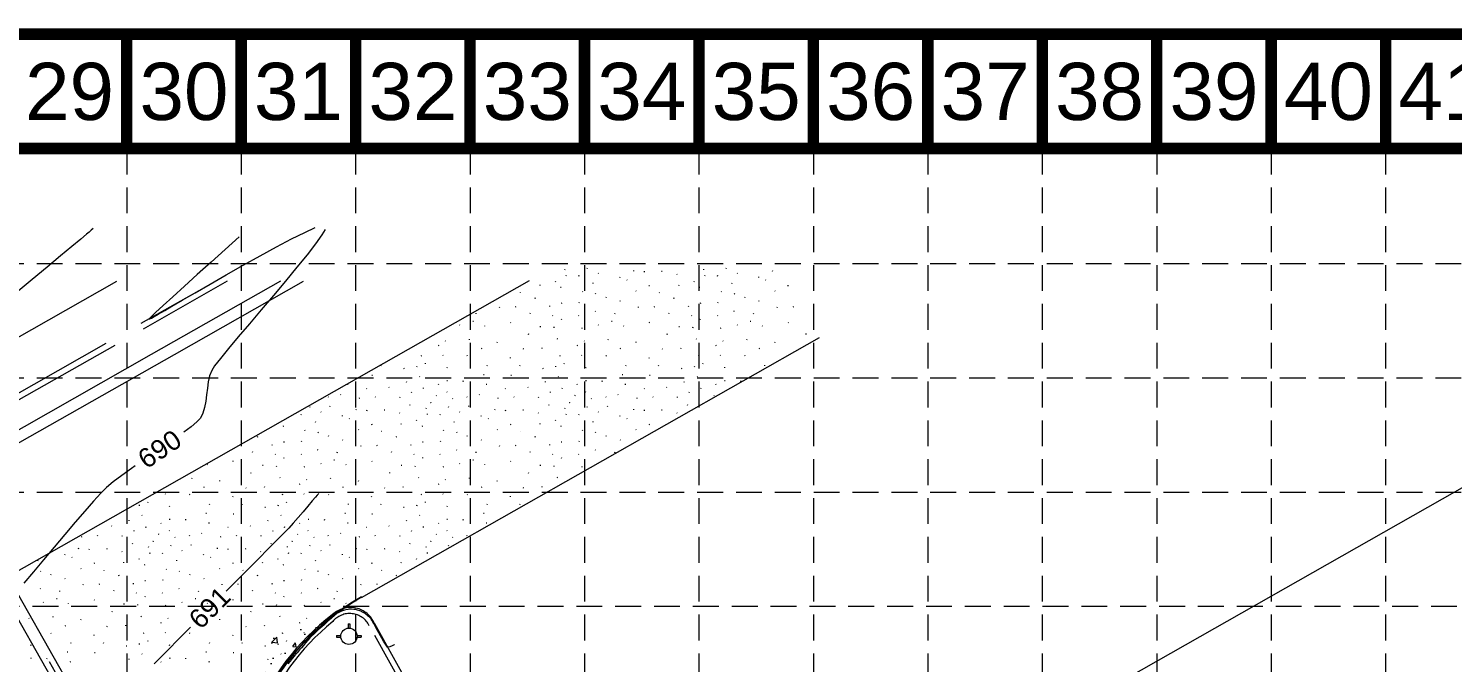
# Model space of a CAD drawing. Header units: feet. Extents: x 16394 to 17307, y 17282 to 17854.
# Drawn here: x 16809.9 to 16987.3, y 17774.8 to 17853.8 of the extents above; entities that cross this region are included whole.
import ezdxf
from ezdxf.enums import TextEntityAlignment as Align

# ---------------------------------------------------------------- set-up
doc = ezdxf.new("R2010")
doc.units = ezdxf.units.FT
doc.header["$MEASUREMENT"] = 0
for name, pattern in [('DGN Style 2', [22.939223, 13.763534, -9.175689]), ('DGN Style 4', [36.725696, 18.351378, -9.175689, 0.022939, -9.175689]), ('DGN Style 5', [16.057456, 6.881767, -9.175689]), ('HIDDEN', [0.375, 0.25, -0.125])]:
    doc.linetypes.add(name, pattern=pattern)
for name, color, linetype, lineweight in [('BASE', 1, 'Continuous', 0), ('Level 1', 7, 'Continuous', 0), ('Level 17', 7, 'Continuous', 0), ('Level 25', 7, 'Continuous', 0), ('Level 35', 7, 'Continuous', 0), ('Level 41', 7, 'Continuous', 0), ('Level 51', 7, 'Continuous', 0)]:
    doc.layers.add(name, color=color, linetype=linetype, lineweight=lineweight)
doc.layers.add('GRID', color=254, linetype='HIDDEN')
doc.layers.add('INLET PROTECTION', color=5, linetype='Continuous')
doc.styles.get("Standard").update_dxf_attribs({"font": 'ARIAL.TTF'})

msp = doc.modelspace()

# ---------------------------------------------------------------- hatches: boundary and pattern name
at = {"layer": 'Level 35', "linetype": 'DGN Style 2', "lineweight": 0}
h = msp.add_hatch(dxfattribs=at)
h.set_pattern_fill('AR-CONC', style=0)
h.set_pattern_definition([(50, (15736.0226, 15714.5856), (5.379451, -0.470641), [0.5625, -6.1875]), (355, (15736.0226, 15714.5856), (-1.040635, 5.641441), [0.45, -4.95]), (100.4514, (15736.471, 15714.5464), (4.33882, 5.170797), [0.478051, -5.258566]), (46.1842, (15736.0226, 15716.0856), (8.004308, -1.241393), [0.84375, -9.28125]), (96.6356, (15736.69, 15715.982), (7.00997, 7.305884), [0.717077, -7.887848]), (351.1842, (15736.023, 15716.086), (7.009965, 7.30589), [0.675, -7.425]), (21, (15736.7726, 15715.7106), (4.476803, -3.019642), [0.5625, -6.1875]), (326, (15736.7726, 15715.7106), (1.824865, 5.438625), [0.45, -4.95]), (71.4514, (15737.1457, 15715.459), (6.30167, 2.418979), [0.478051, -5.258566]), (37.5, (15736.0226, 15714.5856), (0.0911989, 2.4967039), [0, -4.89, 0, -5.025, 0, -4.96875]), (7.5, (15736.0226, 15714.5856), (1.9730215, 2.9580878), [0, -2.865, 0, -4.7775, 0, -1.89375]), (327.5, (15734.3501, 15714.5856), (4.0036683, -0.1691615), [0, -1.875, 0, -5.85, 0, -7.7625]), (317.5, (15733.6, 15714.5856), (4.3738963, 0.7507874), [0, -2.4375, 0, -3.885, 0, -5.5125])])
h.paths.add_polyline_path([(16836.55, 17769.29), (16831.71, 17761.28), (16836.15, 17753.47, -0.047868), (16836.12, 17759.3, -0.213433), (16847.65, 17780.71), (16838.66, 17777.69)], flags=16)

# ---------------------------------------------------------------- linework, layer by layer
at = {"layer": 'BASE', "color": 7}
msp.add_line((17292.45, 17838.89), (16409.08, 17838.9), dxfattribs=at)
at = {"layer": 'BASE', "color": 7, "const_width": 1.43}
msp.add_lwpolyline([(16394.68, 17283.13), (17306.68, 17283.13), (17306.68, 17853.13), (16394.68, 17853.13)], close=True, dxfattribs=at)
for points in [[(16822.18, 17838.88), (16822.18, 17853.13)], [(16836.43, 17838.88), (16836.43, 17853.13)], [(16850.68, 17838.88), (16850.68, 17853.13)], [(16864.93, 17838.88), (16864.93, 17853.13)], [(16879.18, 17838.88), (16879.18, 17853.13)], [(16893.43, 17838.88), (16893.43, 17853.13)], [(16907.68, 17838.88), (16907.68, 17853.13)], [(16921.93, 17838.88), (16921.93, 17853.13)], [(16936.18, 17838.88), (16936.18, 17853.13)], [(16950.43, 17838.88), (16950.43, 17853.13)], [(16964.68, 17838.88), (16964.68, 17853.13)], [(16978.93, 17838.88), (16978.93, 17853.13)]]:
    msp.add_lwpolyline(points, dxfattribs=at)
at = {"layer": 'GRID', "color": 252, "linetype": 'HIDDEN', "lineweight": 0, "ltscale": 12.9}
for p, q in [((16822.18, 17838.88), (16822.18, 17340.07)), ((16836.43, 17838.88), (16836.43, 17340.07)), ((16850.68, 17838.88), (16850.68, 17340.07)), ((16864.93, 17838.88), (16864.93, 17340.07)), ((16879.18, 17838.88), (16879.18, 17340.07)), ((16893.43, 17838.88), (16893.43, 17340.07)), ((16907.68, 17838.88), (16907.68, 17340.07)), ((16921.93, 17838.88), (16921.93, 17340.07)), ((16936.18, 17838.88), (16936.18, 17340.07)), ((16950.43, 17838.88), (16950.43, 17340.07)), ((16964.68, 17838.88), (16964.68, 17340.07)), ((16978.93, 17838.88), (16978.93, 17340.07))]:
    msp.add_line(p, q, dxfattribs=at)
at = {"layer": 'GRID', "color": 7, "linetype": 'HIDDEN', "lineweight": 0, "ltscale": 12.9}
for p, q in [((16409.46, 17824.58), (17292.96, 17824.58)), ((16409.46, 17810.33), (17292.96, 17810.33)), ((16409.46, 17796.08), (17292.96, 17796.08)), ((16408.93, 17781.88), (17292.43, 17781.88))]:
    msp.add_line(p, q, dxfattribs=at)
at = {"layer": 'INLET PROTECTION', "color": 7, "linetype": 'Continuous', "lineweight": 30, "const_width": 1.43}
msp.add_lwpolyline([(16408.93, 17838.9), (16408.89, 17297.4), (17292.44, 17297.39), (17292.42, 17838.87), (16408.3, 17838.9)], dxfattribs=at)
at = {"layer": 'Level 1', "color": 35, "linetype": 'DGN Style 5', "lineweight": 0}
for p, q in [((16844.35, 17828.44), (16845.66, 17829.03)), ((16816.45, 17827.61), (16815.35, 17826.68)), ((16817.19, 17828.22), (16816.45, 17827.61)), ((16817.49, 17828.48), (16817.19, 17828.22)), ((16817.74, 17828.7), (16817.49, 17828.48)), ((16818.01, 17828.94), (16817.74, 17828.7)), ((16836.19, 17827.9), (16834.44, 17826.32)), ((16840.84, 17826.64), (16842.71, 17827.63)), ((16842.71, 17827.63), (16844.35, 17828.44)), ((16846.49, 17828.15), (16845.7, 17827.03)), ((16846.88, 17828.81), (16846.49, 17828.15)), ((16813.93, 17825.5), (16812.26, 17824.11)), ((16815.35, 17826.68), (16813.93, 17825.5)), ((16834.44, 17826.32), (16832.68, 17824.73)), ((16836.69, 17824.35), (16838.8, 17825.53)), ((16838.8, 17825.53), (16840.84, 17826.64)), ((16844.64, 17825.66), (16843.38, 17824.09)), ((16845.7, 17827.03), (16844.64, 17825.66)), ((16812.26, 17824.11), (16810.4, 17822.57)), ((16832.68, 17824.73), (16830.97, 17823.18)), ((16834.58, 17823.16), (16836.69, 17824.35)), ((16843.38, 17824.09), (16841.96, 17822.38)), ((16810.4, 17822.57), (16808.41, 17820.92)), ((16830.97, 17823.18), (16829.36, 17821.73)), ((16830.7, 17820.92), (16832.55, 17822)), ((16832.55, 17822), (16834.58, 17823.16)), ((16841.96, 17822.38), (16840.46, 17820.59)), ((16827.92, 17820.42), (16826.71, 17819.31)), ((16829.36, 17821.73), (16827.92, 17820.42)), ((16829.09, 17819.98), (16830.7, 17820.92)), ((16840.46, 17820.59), (16838.94, 17818.79)), ((16825.77, 17818.45), (16825.27, 17817.97)), ((16826.71, 17819.31), (16825.77, 17818.45)), ((16826.11, 17818.25), (16826.56, 17818.51)), ((16826.56, 17818.51), (16826.94, 17818.72)), ((16826.94, 17818.72), (16827.81, 17819.23)), ((16827.81, 17819.23), (16829.09, 17819.98)), ((16838.94, 17818.79), (16837.45, 17817.05)), ((16825.05, 17817.75), (16824.98, 17817.68)), ((16824.98, 17817.68), (16824.98, 17817.67)), ((16824.98, 17817.67), (16824.99, 17817.66)), ((16824.99, 17817.66), (16825.07, 17817.67)), ((16825.27, 17817.97), (16825.05, 17817.75)), ((16825.07, 17817.67), (16825.26, 17817.75)), ((16825.26, 17817.75), (16825.61, 17817.95)), ((16825.61, 17817.95), (16826.11, 17818.25)), ((16837.45, 17817.05), (16836.06, 17815.41)), ((16836.06, 17815.41), (16834.84, 17813.96)), ((16834.84, 17813.96), (16833.84, 17812.73)), ((16833.12, 17811.81), (16832.76, 17811.25)), ((16833.84, 17812.73), (16833.12, 17811.81)), ((16832.33, 17809.83), (16832.22, 17809.03)), ((16832.5, 17810.58), (16832.33, 17809.83)), ((16832.76, 17811.25), (16832.5, 17810.58)), ((16832.12, 17808.21), (16832.02, 17807.4)), ((16832.22, 17809.03), (16832.12, 17808.21)), ((16831.87, 17806.63), (16831.66, 17805.92)), ((16832.02, 17807.4), (16831.87, 17806.63)), ((16830.19, 17804.2), (16829.29, 17803.53)), ((16830.92, 17804.82), (16830.19, 17804.2)), ((16831.35, 17805.3), (16830.92, 17804.82)), ((16831.66, 17805.92), (16831.35, 17805.3)), ((16822.76, 17799.03), (16821.55, 17798.16)), ((16823.22, 17799.35), (16822.76, 17799.03)), ((16820.5, 17797.36), (16819.67, 17796.65)), ((16821.55, 17798.16), (16820.5, 17797.36)), ((16818.95, 17795.94), (16818.03, 17794.94)), ((16819.67, 17796.65), (16818.95, 17795.94)), ((16845.67, 17795.43), (16845.29, 17794.98)), ((16845.9, 17795.7), (16845.67, 17795.43)), ((16846.02, 17795.84), (16845.9, 17795.7)), ((16846.08, 17795.91), (16846.02, 17795.84)), ((16816.95, 17793.71), (16815.75, 17792.32)), ((16818.03, 17794.94), (16816.95, 17793.71)), ((16844.14, 17793.62), (16843.51, 17792.9)), ((16844.74, 17794.33), (16844.14, 17793.62)), ((16845.29, 17794.98), (16844.74, 17794.33)), ((16815.75, 17792.32), (16814.46, 17790.8)), ((16842.9, 17792.2), (16842.35, 17791.59)), ((16843.51, 17792.9), (16842.9, 17792.2)), ((16814.46, 17790.8), (16813.14, 17789.23)), ((16841.04, 17790.25), (16839.89, 17789.09)), ((16841.88, 17791.1), (16841.04, 17790.25)), ((16842.35, 17791.59), (16841.88, 17791.1)), ((16813.14, 17789.23), (16811.83, 17787.66)), ((16839.89, 17789.09), (16838.5, 17787.69)), ((16811.83, 17787.66), (16810.56, 17786.14)), ((16838.5, 17787.69), (16836.92, 17786.1)), ((16810.56, 17786.14), (16809.37, 17784.73)), ((16836.92, 17786.1), (16835.24, 17784.41)), ((16835.24, 17784.41), (16834.58, 17783.75)), ((16848.74, 17781.17), (16848.6, 17781.1)), ((16848.95, 17781.26), (16848.74, 17781.17)), ((16849.09, 17781.32), (16848.95, 17781.26)), ((16849.19, 17781.35), (16849.09, 17781.32)), ((16849.29, 17781.38), (16849.19, 17781.35)), ((16849.45, 17781.41), (16849.29, 17781.38)), ((16849.7, 17781.46), (16849.45, 17781.41)), ((16849.84, 17781.48), (16849.7, 17781.46)), ((16849.91, 17781.49), (16849.84, 17781.48)), ((16849.97, 17781.49), (16849.91, 17781.49)), ((16850.03, 17781.49), (16849.97, 17781.49)), ((16850.18, 17781.48), (16850.03, 17781.49)), ((16850.45, 17781.46), (16850.18, 17781.48)), ((16850.6, 17781.45), (16850.45, 17781.46)), ((16850.69, 17781.44), (16850.6, 17781.45)), ((16850.77, 17781.42), (16850.69, 17781.44)), ((16850.93, 17781.37), (16850.77, 17781.42)), ((16851.19, 17781.29), (16850.93, 17781.37)), ((16851.34, 17781.24), (16851.19, 17781.29)), ((16851.41, 17781.21), (16851.34, 17781.24)), ((16851.47, 17781.17), (16851.41, 17781.21)), ((16851.62, 17781.09), (16851.47, 17781.17)), ((16846.75, 17779.56), (16846.28, 17779.14)), ((16847.24, 17779.99), (16846.75, 17779.56)), ((16847.64, 17780.34), (16847.24, 17779.99)), ((16847.82, 17780.5), (16847.64, 17780.34)), ((16847.91, 17780.59), (16847.82, 17780.5)), ((16848, 17780.67), (16847.91, 17780.59)), ((16848.11, 17780.76), (16848, 17780.67)), ((16848.29, 17780.9), (16848.11, 17780.76)), ((16848.4, 17780.98), (16848.29, 17780.9)), ((16848.5, 17781.04), (16848.4, 17780.98)), ((16848.6, 17781.1), (16848.5, 17781.04)), ((16851.87, 17780.94), (16851.62, 17781.09)), ((16852.01, 17780.85), (16851.87, 17780.94)), ((16852.06, 17780.81), (16852.01, 17780.85)), ((16852.1, 17780.77), (16852.06, 17780.81)), ((16852.22, 17780.65), (16852.1, 17780.77)), ((16852.44, 17780.44), (16852.22, 17780.65)), ((16852.56, 17780.32), (16852.44, 17780.44)), ((16852.62, 17780.24), (16852.56, 17780.32)), ((16852.69, 17780.12), (16852.62, 17780.24)), ((16852.83, 17779.89), (16852.69, 17780.12)), ((16852.97, 17779.66), (16852.83, 17779.89)), ((16853.12, 17779.39), (16852.97, 17779.66)), ((16853.41, 17778.85), (16853.12, 17779.39)), ((16828.62, 17777.76), (16827.32, 17776.44)), ((16830.1, 17779.25), (16828.62, 17777.76)), ((16844.73, 17777.64), (16844.46, 17777.32)), ((16844.97, 17777.91), (16844.73, 17777.64)), ((16845.2, 17778.15), (16844.97, 17777.91)), ((16845.46, 17778.39), (16845.2, 17778.15)), ((16845.72, 17778.64), (16845.46, 17778.39)), ((16845.97, 17778.87), (16845.72, 17778.64)), ((16846.28, 17779.14), (16845.97, 17778.87)), ((16853.78, 17778.18), (16853.41, 17778.85)), ((16854.15, 17777.52), (16853.78, 17778.18)), ((16827.32, 17776.44), (16826.29, 17775.4)), ((16843.4, 17776.07), (16843.07, 17775.69)), ((16843.7, 17776.41), (16843.4, 17776.07)), ((16843.94, 17776.69), (16843.7, 17776.41)), ((16844.19, 17776.99), (16843.94, 17776.69)), ((16844.46, 17777.32), (16844.19, 17776.99)), ((16854.47, 17777), (16854.15, 17777.52)), ((16854.66, 17776.78), (16854.47, 17777)), ((16854.94, 17776.81), (16854.66, 17776.78)), ((16855.22, 17776.93), (16854.94, 17776.81)), ((16855.4, 17777.02), (16855.22, 17776.93)), ((16855.49, 17777.07), (16855.4, 17777.02)), ((16855.52, 17777.08), (16855.49, 17777.07)), ((16826.29, 17775.4), (16825.6, 17774.69)), ((16842.51, 17775.02), (16842.26, 17774.67)), ((16842.76, 17775.33), (16842.51, 17775.02)), ((16843.07, 17775.69), (16842.76, 17775.33))]:
    msp.add_line(p, q, dxfattribs=at)
at = {"layer": 'Level 17', "color": 7, "linetype": 'Continuous', "lineweight": 0}
msp.add_line((17019.84, 17814.48), (16907.68, 17750.71), dxfattribs=at)
at = {"layer": 'Level 25', "color": 7, "linetype": 'Continuous', "lineweight": 0}
for p, q in [((16820.91, 17822.3), (16582.06, 17686.68)), ((16841.31, 17822.36), (16825.24, 17813.23)), ((16828.12, 17813.23), (16844.2, 17822.36)), ((16849.58, 17809.52), (16872.35, 17822.45)), ((16851.43, 17782.97), (16908.46, 17815.35)), ((16825.24, 17813.23), (16587, 17677.97)), ((16708.94, 17745.57), (16828.12, 17813.23)), ((16671.49, 17708.41), (16849.58, 17809.52))]:
    msp.add_line(p, q, dxfattribs=at)
for centre in [(16866.5, 17756.54), (16866.5, 17756.54), (16866.51, 17756.46)]:
    msp.add_arc(centre, 30.5, 119.6301, 209.5867, dxfattribs=at)
at = {"layer": 'Level 35', "color": 7, "linetype": 'DGN Style 2', "lineweight": 0}
for p, q in [((16823.99, 17817.11), (16833.18, 17822.33)), ((16834.68, 17822.34), (16824.23, 17816.39)), ((16787.73, 17796.45), (16823.99, 17817.11)), ((16788.83, 17796.27), (16824.23, 17816.39)), ((16859.78, 17766.2), (16852.39, 17779.44)), ((16853.04, 17779.69), (16860.06, 17767.06))]:
    msp.add_line(p, q, dxfattribs=at)
for centre, radius, start, end in [((16850.03, 17778.45), 3.25, 22.4141, 132.9195), ((16865.82, 17757.11), 29.78, 127.2039, 190.1294), ((16866.81, 17756.63), 30.07, 129.1444, 188.5533), ((16849.94, 17778.22), 2.73, 26.4045, 140.7356)]:
    msp.add_arc(centre, radius, start, end, dxfattribs=at)
at = {"layer": 'Level 41', "color": 5, "linetype": 'Continuous', "lineweight": 0}
for p, q in [((16857.46, 17694.33), (16800.05, 17795.43)), ((16858.46, 17695.61), (16801.36, 17796.17))]:
    msp.add_line(p, q, dxfattribs=at)
at = {"layer": 'Level 41', "color": 5, "linetype": 'DGN Style 4', "lineweight": 0}
msp.add_line((16857.96, 17694.97), (16800.71, 17795.8), dxfattribs=at)
at = {"layer": 'Level 41', "color": 7, "linetype": 'Continuous', "lineweight": 0}
for p, q in [((16849.75, 17779.65), (16849.96, 17779.65)), ((16849.75, 17779.65), (16849.75, 17779.14)), ((16849.96, 17779.65), (16849.96, 17779.14)), ((16848.32, 17778.22), (16848.32, 17778.01)), ((16848.32, 17778.22), (16848.84, 17778.22)), ((16848.32, 17778.01), (16848.84, 17778.01)), ((16850.87, 17778.22), (16851.39, 17778.22)), ((16850.87, 17778.01), (16851.39, 17778.01)), ((16851.39, 17778.22), (16851.39, 17778.01))]:
    msp.add_line(p, q, dxfattribs=at)
msp.add_circle((16849.85, 17778.12), 1.02, dxfattribs=at)
at = {"layer": 'Level 51', "color": 254, "linetype": 'Continuous', "lineweight": 0}
for p, q in [((16876.74, 17823.76), (16876.77, 17823.85)), ((16879.53, 17823.93), (16879.56, 17824.02)), ((16894.02, 17823.76), (16894.05, 17823.85)), ((16896.81, 17823.93), (16896.84, 17824.02)), ((16875.56, 17822.29), (16875.59, 17822.37)), ((16876.9, 17823.01), (16876.93, 17823.1)), ((16878.48, 17823), (16878.51, 17823.09)), ((16880.24, 17822.08), (16880.27, 17822.17)), ((16880.93, 17823.31), (16880.89, 17823.36)), ((16883.59, 17822.83), (16883.62, 17822.92)), ((16884.49, 17822.48), (16884.45, 17822.52)), ((16885.31, 17823.59), (16885.34, 17823.68)), ((16886.64, 17823.5), (16886.67, 17823.59)), ((16888.87, 17823.57), (16888.78, 17823.55)), ((16890.73, 17823.19), (16890.69, 17823.23)), ((16892.84, 17822.29), (16892.87, 17822.37)), ((16894.18, 17823.01), (16894.21, 17823.1)), ((16895.76, 17823), (16895.79, 17823.09)), ((16897.52, 17822.08), (16897.55, 17822.17)), ((16898.21, 17823.31), (16898.17, 17823.36)), ((16900.87, 17822.83), (16900.9, 17822.92)), ((16901.77, 17822.48), (16901.73, 17822.52)), ((16902.59, 17823.59), (16902.62, 17823.68)), ((16871.23, 17820.89), (16871.19, 17820.93)), ((16873.06, 17820.23), (16872.96, 17820.21)), ((16873.64, 17821.83), (16873.67, 17821.92)), ((16876.28, 17821.57), (16876.19, 17821.55)), ((16878.96, 17821.01), (16878.92, 17821.06)), ((16880.6, 17820.76), (16880.55, 17820.81)), ((16881.87, 17820.32), (16881.9, 17820.41)), ((16885.62, 17821.1), (16885.58, 17821.14)), ((16887.28, 17821.78), (16887.19, 17821.76)), ((16888.51, 17820.89), (16888.47, 17820.93)), ((16890.34, 17820.23), (16890.24, 17820.21)), ((16890.92, 17821.83), (16890.95, 17821.92)), ((16893.56, 17821.57), (16893.47, 17821.55)), ((16896.24, 17821.01), (16896.2, 17821.06)), ((16897.88, 17820.76), (16897.83, 17820.81)), ((16899.15, 17820.32), (16899.18, 17820.41)), ((16902.9, 17821.1), (16902.86, 17821.14)), ((16904.56, 17821.78), (16904.47, 17821.76)), ((16868.61, 17819.07), (16868.64, 17819.16)), ((16870.63, 17819.15), (16870.54, 17819.13)), ((16872.42, 17818.32), (16872.45, 17818.41)), ((16874.85, 17819.19), (16874.88, 17819.28)), ((16876.37, 17819.6), (16876.27, 17819.58)), ((16878.52, 17819.65), (16878.55, 17819.74)), ((16880.56, 17818.59), (16880.51, 17818.64)), ((16883.65, 17819.84), (16883.61, 17819.89)), ((16885.89, 17819.07), (16885.92, 17819.16)), ((16887.91, 17819.15), (16887.82, 17819.13)), ((16889.7, 17818.32), (16889.73, 17818.41)), ((16892.13, 17819.19), (16892.16, 17819.28)), ((16893.65, 17819.6), (16893.55, 17819.58)), ((16895.8, 17819.65), (16895.83, 17819.74)), ((16897.84, 17818.59), (16897.79, 17818.64)), ((16900.93, 17819.84), (16900.89, 17819.89)), ((16903.17, 17819.07), (16903.2, 17819.16)), ((16905.19, 17819.15), (16905.1, 17819.13)), ((16863.65, 17816.88), (16863.61, 17816.92)), ((16865.35, 17817.35), (16865.26, 17817.33)), ((16865.68, 17818.27), (16865.71, 17818.36)), ((16866.79, 17816.75), (16866.75, 17816.8)), ((16870.02, 17817.17), (16869.97, 17817.22)), ((16873.73, 17816.68), (16873.63, 17816.66)), ((16875.25, 17818.05), (16875.21, 17818.09)), ((16875.39, 17816.56), (16875.42, 17816.65)), ((16876.32, 17817.58), (16876.35, 17817.67)), ((16878.49, 17818.04), (16878.44, 17818.08)), ((16880.93, 17816.88), (16880.89, 17816.92)), ((16882.63, 17817.35), (16882.54, 17817.33)), ((16882.96, 17818.27), (16882.99, 17818.36)), ((16884.07, 17816.75), (16884.03, 17816.8)), ((16887.3, 17817.17), (16887.25, 17817.22)), ((16891.01, 17816.68), (16890.91, 17816.66)), ((16892.53, 17818.05), (16892.49, 17818.09)), ((16892.67, 17816.56), (16892.7, 17816.65)), ((16893.6, 17817.58), (16893.63, 17817.67)), ((16895.77, 17818.04), (16895.72, 17818.08)), ((16898.21, 17816.88), (16898.17, 17816.92)), ((16899.91, 17817.35), (16899.82, 17817.33)), ((16900.24, 17818.27), (16900.27, 17818.36)), ((16901.35, 17816.75), (16901.31, 17816.8)), ((16904.58, 17817.17), (16904.53, 17817.22)), ((16861.88, 17814.9), (16861.84, 17814.94)), ((16864.84, 17815.06), (16864.87, 17815.15)), ((16872.21, 17815.73), (16872.24, 17815.82)), ((16875.84, 17815.12), (16875.79, 17815.17)), ((16878.89, 17816.51), (16878.8, 17816.47)), ((16879.16, 17814.9), (16879.12, 17814.94)), ((16882.12, 17815.06), (16882.15, 17815.15)), ((16889.49, 17815.73), (16889.52, 17815.82)), ((16893.12, 17815.12), (16893.07, 17815.17)), ((16896.17, 17816.51), (16896.08, 17816.47)), ((16896.44, 17814.9), (16896.4, 17814.94)), ((16899.4, 17815.06), (16899.43, 17815.15)), ((16906.77, 17815.73), (16906.8, 17815.82)), ((16861.03, 17814.36), (16860.94, 17814.31)), ((16861.57, 17813.1), (16861.52, 17813.15)), ((16864.62, 17813.03), (16864.57, 17813.08)), ((16866.4, 17813.96), (16866.31, 17813.94)), ((16868.32, 17814.72), (16868.35, 17814.81)), ((16871.61, 17813.87), (16871.56, 17813.91)), ((16873.89, 17813.97), (16873.92, 17814.06)), ((16878.31, 17814.36), (16878.22, 17814.31)), ((16878.85, 17813.1), (16878.8, 17813.15)), ((16881.9, 17813.03), (16881.85, 17813.08)), ((16883.68, 17813.96), (16883.59, 17813.94)), ((16885.6, 17814.72), (16885.63, 17814.81)), ((16888.89, 17813.87), (16888.84, 17813.91)), ((16891.17, 17813.97), (16891.2, 17814.06)), ((16895.59, 17814.36), (16895.5, 17814.31)), ((16896.13, 17813.1), (16896.08, 17813.15)), ((16899.18, 17813.03), (16899.13, 17813.08)), ((16900.96, 17813.96), (16900.87, 17813.94)), ((16902.88, 17814.72), (16902.91, 17814.81)), ((16853.84, 17811.8), (16853.87, 17811.89)), ((16856.74, 17811.46), (16856.65, 17811.44)), ((16858.32, 17811.67), (16858.35, 17811.76)), ((16858.88, 17813.05), (16858.78, 17813.03)), ((16859.37, 17812.06), (16859.4, 17812.15)), ((16862.08, 17811.55), (16862.11, 17811.64)), ((16867.06, 17811.8), (16867.09, 17811.89)), ((16869.95, 17812.76), (16869.98, 17812.85)), ((16871.12, 17811.8), (16871.15, 17811.89)), ((16874.02, 17811.46), (16873.93, 17811.44)), ((16875.6, 17811.67), (16875.63, 17811.76)), ((16876.16, 17813.05), (16876.06, 17813.03)), ((16876.65, 17812.06), (16876.68, 17812.15)), ((16879.36, 17811.55), (16879.39, 17811.64)), ((16884.34, 17811.8), (16884.37, 17811.89)), ((16887.23, 17812.76), (16887.26, 17812.85)), ((16888.4, 17811.8), (16888.43, 17811.89)), ((16891.3, 17811.46), (16891.21, 17811.44)), ((16892.88, 17811.67), (16892.91, 17811.76)), ((16893.44, 17813.05), (16893.34, 17813.03)), ((16893.93, 17812.06), (16893.96, 17812.15)), ((16896.64, 17811.55), (16896.67, 17811.64)), ((16901.62, 17811.8), (16901.65, 17811.89)), ((16852.8, 17810.62), (16852.71, 17810.6)), ((16857.03, 17809.79), (16857.06, 17809.88)), ((16858.68, 17810.44), (16858.64, 17810.49)), ((16861.03, 17809.46), (16860.98, 17809.51)), ((16862.13, 17809.95), (16862.04, 17809.93)), ((16864.09, 17809.88), (16864.12, 17809.97)), ((16866.69, 17810.71), (16866.6, 17810.69)), ((16870.08, 17810.62), (16869.99, 17810.6)), ((16874.31, 17809.79), (16874.34, 17809.88)), ((16875.96, 17810.44), (16875.92, 17810.49)), ((16878.31, 17809.46), (16878.26, 17809.51)), ((16879.41, 17809.95), (16879.32, 17809.93)), ((16881.37, 17809.88), (16881.4, 17809.97)), ((16883.97, 17810.71), (16883.88, 17810.69)), ((16887.36, 17810.62), (16887.27, 17810.6)), ((16891.59, 17809.79), (16891.62, 17809.88)), ((16893.24, 17810.44), (16893.2, 17810.49)), ((16895.59, 17809.46), (16895.54, 17809.51)), ((16896.69, 17809.95), (16896.6, 17809.93)), ((16898.65, 17809.88), (16898.68, 17809.97)), ((16847.3, 17807.89), (16847.26, 17807.94)), ((16848.83, 17808.21), (16848.79, 17808.25)), ((16849.75, 17809.49), (16849.65, 17809.47)), ((16851.17, 17807.8), (16851.08, 17807.76)), ((16852.07, 17808.93), (16852.03, 17808.97)), ((16853.15, 17807.89), (16853.11, 17807.94)), ((16854.87, 17809.11), (16854.83, 17809.15)), ((16856.19, 17807.87), (16856.22, 17807.96)), ((16857.65, 17808.5), (16857.68, 17808.59)), ((16859.12, 17808.97), (16859.15, 17809.06)), ((16860.76, 17808.07), (16860.71, 17808.12)), ((16862.06, 17808.52), (16862.02, 17808.57)), ((16862.78, 17807.71), (16862.74, 17807.76)), ((16864.58, 17807.89), (16864.54, 17807.94)), ((16866.11, 17808.21), (16866.07, 17808.25)), ((16867.03, 17809.49), (16866.93, 17809.47)), ((16868.45, 17807.8), (16868.36, 17807.76)), ((16869.35, 17808.93), (16869.31, 17808.97)), ((16870.43, 17807.89), (16870.39, 17807.94)), ((16872.15, 17809.11), (16872.11, 17809.15)), ((16873.47, 17807.87), (16873.5, 17807.96)), ((16874.93, 17808.5), (16874.96, 17808.59)), ((16876.4, 17808.97), (16876.43, 17809.06)), ((16878.04, 17808.07), (16877.99, 17808.12)), ((16879.34, 17808.52), (16879.3, 17808.57)), ((16880.06, 17807.71), (16880.02, 17807.76)), ((16881.86, 17807.89), (16881.82, 17807.94)), ((16883.39, 17808.21), (16883.35, 17808.25)), ((16884.31, 17809.49), (16884.21, 17809.47)), ((16885.73, 17807.8), (16885.64, 17807.76)), ((16886.63, 17808.93), (16886.59, 17808.97)), ((16887.71, 17807.89), (16887.67, 17807.94)), ((16889.43, 17809.11), (16889.39, 17809.15)), ((16890.75, 17807.87), (16890.78, 17807.96)), ((16892.21, 17808.5), (16892.24, 17808.59)), ((16893.68, 17808.97), (16893.71, 17809.06)), ((16895.32, 17808.07), (16895.27, 17808.12)), ((16844.97, 17806.65), (16845, 17806.74)), ((16846.37, 17806.03), (16846.33, 17806.08)), ((16847.48, 17806.73), (16847.51, 17806.82)), ((16850.75, 17806.31), (16850.78, 17806.4)), ((16852.08, 17806.22), (16852.11, 17806.31)), ((16854.31, 17806.29), (16854.22, 17806.27)), ((16857.45, 17806.9), (16857.48, 17806.99)), ((16859.46, 17806.48), (16859.49, 17806.57)), ((16860, 17807.26), (16860.04, 17807.24)), ((16860.04, 17807.24), (16860.05, 17807.22)), ((16862.25, 17806.65), (16862.28, 17806.74)), ((16863.65, 17806.03), (16863.61, 17806.08)), ((16864.76, 17806.73), (16864.79, 17806.82)), ((16868.03, 17806.31), (16868.06, 17806.4)), ((16869.36, 17806.22), (16869.39, 17806.31)), ((16871.59, 17806.29), (16871.5, 17806.27)), ((16874.73, 17806.9), (16874.76, 17806.99)), ((16876.74, 17806.48), (16876.77, 17806.57)), ((16877.28, 17807.26), (16877.32, 17807.24)), ((16877.32, 17807.24), (16877.33, 17807.22)), ((16879.53, 17806.65), (16879.56, 17806.74)), ((16880.93, 17806.03), (16880.89, 17806.08)), ((16882.04, 17806.73), (16882.07, 17806.82)), ((16885.31, 17806.31), (16885.34, 17806.4)), ((16886.64, 17806.22), (16886.67, 17806.31)), ((16888.87, 17806.29), (16888.78, 17806.27)), ((16892.01, 17806.9), (16892.04, 17806.99)), ((16841.72, 17804.29), (16841.63, 17804.27)), ((16843.92, 17805.72), (16843.95, 17805.81)), ((16845.68, 17804.8), (16845.71, 17804.89)), ((16849.03, 17805.55), (16849.06, 17805.64)), ((16849.93, 17805.2), (16849.89, 17805.24)), ((16852.72, 17804.5), (16852.63, 17804.48)), ((16856.17, 17805.91), (16856.13, 17805.95)), ((16856.36, 17804.55), (16856.39, 17804.64)), ((16858.28, 17805.01), (16858.31, 17805.09)), ((16859, 17804.29), (16858.91, 17804.27)), ((16859.62, 17805.73), (16859.65, 17805.82)), ((16861.2, 17805.72), (16861.23, 17805.81)), ((16862.96, 17804.8), (16862.99, 17804.89)), ((16866.31, 17805.55), (16866.34, 17805.64)), ((16867.21, 17805.2), (16867.17, 17805.24)), ((16870, 17804.5), (16869.91, 17804.48)), ((16873.45, 17805.91), (16873.41, 17805.95)), ((16873.64, 17804.55), (16873.67, 17804.64)), ((16875.56, 17805.01), (16875.59, 17805.09)), ((16876.28, 17804.29), (16876.19, 17804.27)), ((16876.9, 17805.73), (16876.93, 17805.82)), ((16878.48, 17805.72), (16878.51, 17805.81)), ((16880.24, 17804.8), (16880.27, 17804.89)), ((16883.59, 17805.55), (16883.62, 17805.64)), ((16884.49, 17805.2), (16884.45, 17805.24)), ((16887.28, 17804.5), (16887.19, 17804.48)), ((16890.73, 17805.91), (16890.69, 17805.95)), ((16838.5, 17802.95), (16838.4, 17802.93)), ((16843.96, 17802.37), (16843.99, 17802.46)), ((16844.4, 17803.73), (16844.36, 17803.78)), ((16846.04, 17803.48), (16845.99, 17803.53)), ((16847.31, 17803.04), (16847.34, 17803.13)), ((16849.09, 17802.56), (16849.05, 17802.61)), ((16851.06, 17803.82), (16851.02, 17803.86)), ((16853.95, 17803.61), (16853.91, 17803.65)), ((16855.78, 17802.95), (16855.68, 17802.93)), ((16861.24, 17802.37), (16861.27, 17802.46)), ((16861.68, 17803.73), (16861.64, 17803.78)), ((16863.32, 17803.48), (16863.27, 17803.53)), ((16864.59, 17803.04), (16864.62, 17803.13)), ((16866.37, 17802.56), (16866.33, 17802.61)), ((16868.34, 17803.82), (16868.3, 17803.86)), ((16871.23, 17803.61), (16871.19, 17803.65)), ((16873.06, 17802.95), (16872.96, 17802.93)), ((16878.52, 17802.37), (16878.55, 17802.46)), ((16878.96, 17803.73), (16878.92, 17803.78)), ((16880.6, 17803.48), (16880.55, 17803.53)), ((16881.87, 17803.04), (16881.9, 17803.13)), ((16883.65, 17802.56), (16883.61, 17802.61)), ((16885.62, 17803.82), (16885.58, 17803.86)), ((16837.86, 17801.04), (16837.89, 17801.13)), ((16840.29, 17801.91), (16840.32, 17802)), ((16840.69, 17800.77), (16840.65, 17800.81)), ((16841.81, 17802.32), (16841.71, 17802.3)), ((16843.93, 17800.76), (16843.88, 17800.8)), ((16846, 17801.31), (16845.95, 17801.36)), ((16848.4, 17800.99), (16848.43, 17801.08)), ((16851.33, 17801.79), (16851.36, 17801.88)), ((16853.35, 17801.87), (16853.26, 17801.85)), ((16855.14, 17801.04), (16855.17, 17801.13)), ((16857.57, 17801.91), (16857.6, 17802)), ((16857.97, 17800.77), (16857.93, 17800.81)), ((16859.09, 17802.32), (16858.99, 17802.3)), ((16861.21, 17800.76), (16861.16, 17800.8)), ((16863.28, 17801.31), (16863.23, 17801.36)), ((16865.68, 17800.99), (16865.71, 17801.08)), ((16868.61, 17801.79), (16868.64, 17801.88)), ((16870.63, 17801.87), (16870.54, 17801.85)), ((16872.42, 17801.04), (16872.45, 17801.13)), ((16874.85, 17801.91), (16874.88, 17802)), ((16875.25, 17800.77), (16875.21, 17800.81)), ((16876.37, 17802.32), (16876.27, 17802.3)), ((16878.49, 17800.76), (16878.44, 17800.8)), ((16880.56, 17801.31), (16880.51, 17801.36)), ((16882.96, 17800.99), (16882.99, 17801.08)), ((16832.23, 17799.47), (16832.19, 17799.52)), ((16835.46, 17799.89), (16835.41, 17799.94)), ((16839.17, 17799.4), (16839.07, 17799.38)), ((16840.83, 17799.28), (16840.86, 17799.37)), ((16841.76, 17800.3), (16841.79, 17800.39)), ((16844.33, 17799.23), (16844.24, 17799.19)), ((16846.37, 17799.6), (16846.33, 17799.64)), ((16848.07, 17800.07), (16847.98, 17800.05)), ((16849.51, 17799.47), (16849.47, 17799.52)), ((16852.74, 17799.89), (16852.69, 17799.94)), ((16856.45, 17799.4), (16856.35, 17799.38)), ((16858.11, 17799.28), (16858.14, 17799.37)), ((16859.04, 17800.3), (16859.07, 17800.39)), ((16861.61, 17799.23), (16861.52, 17799.19)), ((16863.65, 17799.6), (16863.61, 17799.64)), ((16865.35, 17800.07), (16865.26, 17800.05)), ((16866.79, 17799.47), (16866.75, 17799.52)), ((16870.02, 17799.89), (16869.97, 17799.94)), ((16873.73, 17799.4), (16873.63, 17799.38)), ((16875.39, 17799.28), (16875.42, 17799.37)), ((16876.32, 17800.3), (16876.35, 17800.39)), ((16878.89, 17799.23), (16878.8, 17799.19)), ((16830.28, 17797.78), (16830.31, 17797.87)), ((16833.76, 17797.44), (16833.79, 17797.53)), ((16837.65, 17798.45), (16837.68, 17798.54)), ((16841.28, 17797.84), (16841.23, 17797.89)), ((16844.6, 17797.62), (16844.56, 17797.66)), ((16847.56, 17797.78), (16847.59, 17797.87)), ((16851.04, 17797.44), (16851.07, 17797.53)), ((16854.93, 17798.45), (16854.96, 17798.54)), ((16858.56, 17797.84), (16858.51, 17797.89)), ((16861.88, 17797.62), (16861.84, 17797.66)), ((16864.84, 17797.78), (16864.87, 17797.87)), ((16868.32, 17797.44), (16868.35, 17797.53)), ((16872.21, 17798.45), (16872.24, 17798.54)), ((16875.84, 17797.84), (16875.79, 17797.89)), ((16827.01, 17795.82), (16826.96, 17795.87)), ((16830.06, 17795.75), (16830.01, 17795.8)), ((16831.84, 17796.68), (16831.75, 17796.66)), ((16835.39, 17795.48), (16835.42, 17795.57)), ((16837.05, 17796.59), (16837, 17796.63)), ((16839.33, 17796.69), (16839.36, 17796.78)), ((16841.6, 17795.77), (16841.5, 17795.75)), ((16843.75, 17797.08), (16843.66, 17797.03)), ((16844.29, 17795.82), (16844.24, 17795.87)), ((16847.34, 17795.75), (16847.29, 17795.8)), ((16849.12, 17796.68), (16849.03, 17796.66)), ((16852.67, 17795.48), (16852.7, 17795.57)), ((16854.33, 17796.59), (16854.28, 17796.63)), ((16856.61, 17796.69), (16856.64, 17796.78)), ((16858.88, 17795.77), (16858.78, 17795.75)), ((16861.03, 17797.08), (16860.94, 17797.03)), ((16861.57, 17795.82), (16861.52, 17795.87)), ((16864.62, 17795.75), (16864.57, 17795.8)), ((16866.4, 17796.68), (16866.31, 17796.66)), ((16869.95, 17795.48), (16869.98, 17795.57)), ((16871.61, 17796.59), (16871.56, 17796.63)), ((16873.89, 17796.69), (16873.92, 17796.78)), ((16823.76, 17794.39), (16823.79, 17794.48)), ((16824.81, 17794.78), (16824.84, 17794.87)), ((16827.52, 17794.27), (16827.55, 17794.36)), ((16832.5, 17794.52), (16832.53, 17794.61)), ((16836.56, 17794.52), (16836.59, 17794.61)), ((16839.46, 17794.18), (16839.37, 17794.16)), ((16841.04, 17794.39), (16841.07, 17794.48)), ((16842.09, 17794.78), (16842.12, 17794.87)), ((16844.8, 17794.27), (16844.83, 17794.36)), ((16849.78, 17794.52), (16849.81, 17794.61)), ((16853.84, 17794.52), (16853.87, 17794.61)), ((16856.74, 17794.18), (16856.65, 17794.16)), ((16858.32, 17794.39), (16858.35, 17794.48)), ((16859.37, 17794.78), (16859.4, 17794.87)), ((16862.08, 17794.27), (16862.11, 17794.36)), ((16867.06, 17794.52), (16867.09, 17794.61)), ((16871.12, 17794.52), (16871.15, 17794.61)), ((16820.31, 17791.83), (16820.27, 17791.87)), ((16822.47, 17792.51), (16822.5, 17792.6)), ((16824.12, 17793.16), (16824.08, 17793.21)), ((16824.56, 17791.69), (16824.59, 17791.78)), ((16826.47, 17792.18), (16826.42, 17792.23)), ((16827.57, 17792.67), (16827.48, 17792.65)), ((16829.53, 17792.6), (16829.56, 17792.69)), ((16832.13, 17793.43), (16832.04, 17793.41)), ((16832.47, 17792.21), (16832.37, 17792.19)), ((16835.52, 17793.34), (16835.43, 17793.32)), ((16837.59, 17791.83), (16837.55, 17791.87)), ((16839.75, 17792.51), (16839.78, 17792.6)), ((16841.4, 17793.16), (16841.36, 17793.21)), ((16841.84, 17791.69), (16841.87, 17791.78)), ((16843.75, 17792.18), (16843.7, 17792.23)), ((16844.85, 17792.67), (16844.76, 17792.65)), ((16846.81, 17792.6), (16846.84, 17792.69)), ((16849.41, 17793.43), (16849.32, 17793.41)), ((16849.75, 17792.21), (16849.65, 17792.19)), ((16852.8, 17793.34), (16852.71, 17793.32)), ((16854.87, 17791.83), (16854.83, 17791.87)), ((16857.03, 17792.51), (16857.06, 17792.6)), ((16858.68, 17793.16), (16858.64, 17793.21)), ((16859.12, 17791.69), (16859.15, 17791.78)), ((16861.03, 17792.18), (16860.98, 17792.23)), ((16862.13, 17792.67), (16862.04, 17792.65)), ((16864.09, 17792.6), (16864.12, 17792.69)), ((16866.69, 17793.43), (16866.6, 17793.41)), ((16867.03, 17792.21), (16866.93, 17792.19)), ((16816.61, 17790.52), (16816.52, 17790.48)), ((16818.59, 17790.61), (16818.55, 17790.66)), ((16821.63, 17790.59), (16821.66, 17790.68)), ((16823.09, 17791.22), (16823.12, 17791.31)), ((16826.2, 17790.79), (16826.15, 17790.84)), ((16827.5, 17791.24), (16827.46, 17791.29)), ((16828.22, 17790.43), (16828.18, 17790.48)), ((16830.02, 17790.61), (16829.98, 17790.66)), ((16831.55, 17790.93), (16831.51, 17790.97)), ((16833.89, 17790.52), (16833.8, 17790.48)), ((16834.79, 17791.65), (16834.75, 17791.69)), ((16835.87, 17790.61), (16835.83, 17790.66)), ((16838.91, 17790.59), (16838.94, 17790.68)), ((16840.37, 17791.22), (16840.4, 17791.31)), ((16843.48, 17790.79), (16843.43, 17790.84)), ((16844.78, 17791.24), (16844.74, 17791.29)), ((16845.5, 17790.43), (16845.46, 17790.48)), ((16847.3, 17790.61), (16847.26, 17790.66)), ((16848.83, 17790.93), (16848.79, 17790.97)), ((16851.17, 17790.52), (16851.08, 17790.48)), ((16852.07, 17791.65), (16852.03, 17791.69)), ((16853.15, 17790.61), (16853.11, 17790.66)), ((16856.19, 17790.59), (16856.22, 17790.68)), ((16857.65, 17791.22), (16857.68, 17791.31)), ((16860.76, 17790.79), (16860.71, 17790.84)), ((16862.06, 17791.24), (16862.02, 17791.29)), ((16862.78, 17790.43), (16862.74, 17790.48)), ((16864.58, 17790.61), (16864.54, 17790.66)), ((16814.47, 17788.27), (16814.5, 17788.36)), ((16816.19, 17789.03), (16816.22, 17789.12)), ((16817.52, 17788.94), (16817.55, 17789.03)), ((16819.75, 17789.01), (16819.66, 17788.99)), ((16821.61, 17788.63), (16821.57, 17788.67)), ((16822.89, 17789.62), (16822.92, 17789.71)), ((16824.9, 17789.2), (16824.93, 17789.29)), ((16825.06, 17788.45), (16825.09, 17788.54)), ((16825.44, 17789.98), (16825.48, 17789.96)), ((16825.48, 17789.96), (16825.49, 17789.94)), ((16826.64, 17788.44), (16826.67, 17788.53)), ((16827.69, 17789.37), (16827.72, 17789.46)), ((16829.09, 17788.75), (16829.05, 17788.8)), ((16830.2, 17789.45), (16830.23, 17789.54)), ((16831.75, 17788.27), (16831.78, 17788.36)), ((16833.47, 17789.03), (16833.5, 17789.12)), ((16834.8, 17788.94), (16834.83, 17789.03)), ((16837.03, 17789.01), (16836.94, 17788.99)), ((16838.89, 17788.63), (16838.85, 17788.67)), ((16840.17, 17789.62), (16840.2, 17789.71)), ((16842.18, 17789.2), (16842.21, 17789.29)), ((16842.34, 17788.45), (16842.37, 17788.54)), ((16842.72, 17789.98), (16842.76, 17789.96)), ((16842.76, 17789.96), (16842.77, 17789.94)), ((16843.92, 17788.44), (16843.95, 17788.53)), ((16844.97, 17789.37), (16845, 17789.46)), ((16846.37, 17788.75), (16846.33, 17788.8)), ((16847.48, 17789.45), (16847.51, 17789.54)), ((16849.03, 17788.27), (16849.06, 17788.36)), ((16850.75, 17789.03), (16850.78, 17789.12)), ((16852.08, 17788.94), (16852.11, 17789.03)), ((16854.31, 17789.01), (16854.22, 17788.99)), ((16856.17, 17788.63), (16856.13, 17788.67)), ((16857.45, 17789.62), (16857.48, 17789.71)), ((16859.46, 17789.2), (16859.49, 17789.29)), ((16859.62, 17788.45), (16859.65, 17788.54)), ((16860, 17789.98), (16860.04, 17789.96)), ((16860.04, 17789.96), (16860.05, 17789.94)), ((16862.25, 17789.37), (16862.28, 17789.46)), ((16811.12, 17787.52), (16811.15, 17787.61)), ((16815.37, 17787.92), (16815.33, 17787.96)), ((16816.5, 17786.54), (16816.46, 17786.58)), ((16818.16, 17787.22), (16818.07, 17787.2)), ((16821.8, 17787.27), (16821.83, 17787.36)), ((16823.72, 17787.73), (16823.75, 17787.81)), ((16824.44, 17787.01), (16824.35, 17786.99)), ((16827.12, 17786.45), (16827.08, 17786.5)), ((16828.4, 17787.52), (16828.43, 17787.61)), ((16832.65, 17787.92), (16832.61, 17787.96)), ((16833.78, 17786.54), (16833.74, 17786.58)), ((16835.44, 17787.22), (16835.35, 17787.2)), ((16839.08, 17787.27), (16839.11, 17787.36)), ((16841, 17787.73), (16841.03, 17787.81)), ((16841.72, 17787.01), (16841.63, 17786.99)), ((16844.4, 17786.45), (16844.36, 17786.5)), ((16845.68, 17787.52), (16845.71, 17787.61)), ((16849.93, 17787.92), (16849.89, 17787.96)), ((16851.06, 17786.54), (16851.02, 17786.58)), ((16852.72, 17787.22), (16852.63, 17787.2)), ((16856.36, 17787.27), (16856.39, 17787.36)), ((16858.28, 17787.73), (16858.31, 17787.81)), ((16811.48, 17786.2), (16811.43, 17786.25)), ((16812.75, 17785.76), (16812.78, 17785.85)), ((16814.53, 17785.28), (16814.49, 17785.33)), ((16819.39, 17786.33), (16819.35, 17786.37)), ((16821.22, 17785.67), (16821.12, 17785.65)), ((16823.01, 17784.63), (16823.04, 17784.72)), ((16824.53, 17785.04), (16824.43, 17785.02)), ((16826.68, 17785.09), (16826.71, 17785.18)), ((16828.76, 17786.2), (16828.71, 17786.25)), ((16830.03, 17785.76), (16830.06, 17785.85)), ((16831.81, 17785.28), (16831.77, 17785.33)), ((16836.67, 17786.33), (16836.63, 17786.37)), ((16838.5, 17785.67), (16838.4, 17785.65)), ((16840.29, 17784.63), (16840.32, 17784.72)), ((16841.81, 17785.04), (16841.71, 17785.02)), ((16843.96, 17785.09), (16843.99, 17785.18)), ((16846.04, 17786.2), (16845.99, 17786.25)), ((16847.31, 17785.76), (16847.34, 17785.85)), ((16849.09, 17785.28), (16849.05, 17785.33)), ((16853.95, 17786.33), (16853.91, 17786.37)), ((16855.78, 17785.67), (16855.68, 17785.65)), ((16811.44, 17784.03), (16811.39, 17784.08)), ((16813.84, 17783.71), (16813.87, 17783.8)), ((16816.77, 17784.51), (16816.8, 17784.6)), ((16818.79, 17784.59), (16818.7, 17784.57)), ((16820.58, 17783.76), (16820.61, 17783.85)), ((16823.41, 17783.49), (16823.37, 17783.53)), ((16824.48, 17783.02), (16824.51, 17783.11)), ((16826.65, 17783.48), (16826.6, 17783.52)), ((16828.72, 17784.03), (16828.67, 17784.08)), ((16831.12, 17783.71), (16831.15, 17783.8)), ((16834.05, 17784.51), (16834.08, 17784.6)), ((16836.07, 17784.59), (16835.98, 17784.57)), ((16837.86, 17783.76), (16837.89, 17783.85)), ((16840.69, 17783.49), (16840.65, 17783.53)), ((16841.76, 17783.02), (16841.79, 17783.11)), ((16843.93, 17783.48), (16843.88, 17783.52)), ((16846, 17784.03), (16845.95, 17784.08)), ((16848.4, 17783.71), (16848.43, 17783.8)), ((16851.33, 17784.51), (16851.36, 17784.6)), ((16853.35, 17784.59), (16853.26, 17784.57)), ((16811.81, 17782.32), (16811.77, 17782.36)), ((16813.51, 17782.79), (16813.42, 17782.77)), ((16814.95, 17782.19), (16814.91, 17782.24)), ((16818.18, 17782.61), (16818.13, 17782.66)), ((16820.37, 17781.17), (16820.4, 17781.26)), ((16821.89, 17782.12), (16821.79, 17782.1)), ((16823.55, 17782), (16823.58, 17782.09)), ((16827.05, 17781.95), (16826.96, 17781.91)), ((16829.09, 17782.32), (16829.05, 17782.36)), ((16830.79, 17782.79), (16830.7, 17782.77)), ((16832.23, 17782.19), (16832.19, 17782.24)), ((16835.46, 17782.61), (16835.41, 17782.66)), ((16837.65, 17781.17), (16837.68, 17781.26)), ((16839.17, 17782.12), (16839.07, 17782.1)), ((16840.83, 17782), (16840.86, 17782.09)), ((16844.33, 17781.95), (16844.24, 17781.91)), ((16846.37, 17782.32), (16846.33, 17782.36)), ((16848.07, 17782.79), (16847.98, 17782.77)), ((16849.51, 17782.19), (16849.47, 17782.24)), ((16810.04, 17780.34), (16810, 17780.38)), ((16813, 17780.5), (16813.03, 17780.59)), ((16814.56, 17779.4), (16814.47, 17779.38)), ((16816.48, 17780.16), (16816.51, 17780.25)), ((16822.05, 17779.41), (16822.08, 17779.5)), ((16824, 17780.56), (16823.95, 17780.61)), ((16826.47, 17779.8), (16826.38, 17779.75)), ((16827.32, 17780.34), (16827.28, 17780.38)), ((16830.28, 17780.5), (16830.31, 17780.59)), ((16831.84, 17779.4), (16831.75, 17779.38)), ((16833.76, 17780.16), (16833.79, 17780.25)), ((16839.33, 17779.41), (16839.36, 17779.5)), ((16841.28, 17780.56), (16841.23, 17780.61)), ((16843.75, 17779.8), (16843.66, 17779.75)), ((16844.6, 17780.34), (16844.56, 17780.38)), ((16847.56, 17780.5), (16847.59, 17780.59)), ((16812.78, 17778.47), (16812.73, 17778.52)), ((16818.11, 17778.2), (16818.14, 17778.29)), ((16819.77, 17779.31), (16819.72, 17779.35)), ((16824.32, 17778.49), (16824.22, 17778.47)), ((16824.81, 17777.5), (16824.84, 17777.59)), ((16827.01, 17778.54), (16826.96, 17778.59)), ((16830.06, 17778.47), (16830.01, 17778.52)), ((16835.39, 17778.2), (16835.42, 17778.29)), ((16837.05, 17779.31), (16837, 17779.35)), ((16841.6, 17778.49), (16841.5, 17778.47)), ((16842.09, 17777.5), (16842.12, 17777.59)), ((16844.29, 17778.54), (16844.24, 17778.59)), ((16810.24, 17776.99), (16810.27, 17777.08)), ((16814.85, 17776.15), (16814.76, 17776.13)), ((16815.22, 17777.24), (16815.25, 17777.33)), ((16818.24, 17776.06), (16818.15, 17776.04)), ((16819.28, 17777.24), (16819.31, 17777.33)), ((16822.18, 17776.9), (16822.09, 17776.88)), ((16823.76, 17777.11), (16823.79, 17777.2)), ((16824.12, 17775.88), (16824.08, 17775.93)), ((16827.52, 17776.99), (16827.55, 17777.08)), ((16832.13, 17776.15), (16832.04, 17776.13)), ((16832.5, 17777.24), (16832.53, 17777.33)), ((16835.52, 17776.06), (16835.43, 17776.04)), ((16836.56, 17777.24), (16836.59, 17777.33)), ((16839.46, 17776.9), (16839.37, 17776.88)), ((16841.04, 17777.11), (16841.07, 17777.2)), ((16841.4, 17775.88), (16841.36, 17775.93)), ((16810.29, 17775.39), (16810.2, 17775.37)), ((16812.25, 17775.32), (16812.28, 17775.41)), ((16815.19, 17774.93), (16815.09, 17774.91)), ((16822.47, 17775.23), (16822.5, 17775.32)), ((16826.47, 17774.9), (16826.42, 17774.95)), ((16827.57, 17775.39), (16827.48, 17775.37)), ((16829.53, 17775.32), (16829.56, 17775.41)), ((16832.47, 17774.93), (16832.37, 17774.91)), ((16839.75, 17775.23), (16839.78, 17775.32))]:
    msp.add_line(p, q, dxfattribs=at)

# ---------------------------------------------------------------- texts
at = {"layer": 'BASE', "color": 7}
for s, p in [('29', (16815.06, 17846)), ('30', (16829.31, 17846)), ('31', (16843.56, 17846)), ('32', (16857.81, 17846)), ('33', (16872.06, 17846)), ('34', (16886.31, 17846)), ('35', (16900.56, 17846)), ('36', (16914.81, 17846)), ('37', (16929.06, 17846)), ('38', (16943.31, 17846)), ('39', (16957.56, 17846)), ('40', (16971.81, 17846)), ('41', (16986.06, 17846))]:
    msp.add_text(s, height=7.125, dxfattribs=at).set_placement(p, align=Align.MIDDLE_CENTER)
at = {"layer": 'Level 1', "color": 35, "linetype": 'Continuous', "lineweight": 0}
for s, rotation, p in [('690', 34.1301, (16824.63, 17798.88)), ('691', 45.1195, (16831.38, 17778.85))]:
    msp.add_text(s, height=2.4, rotation=rotation, dxfattribs=at).set_placement(p)

doc.saveas('drawing.dxf')
